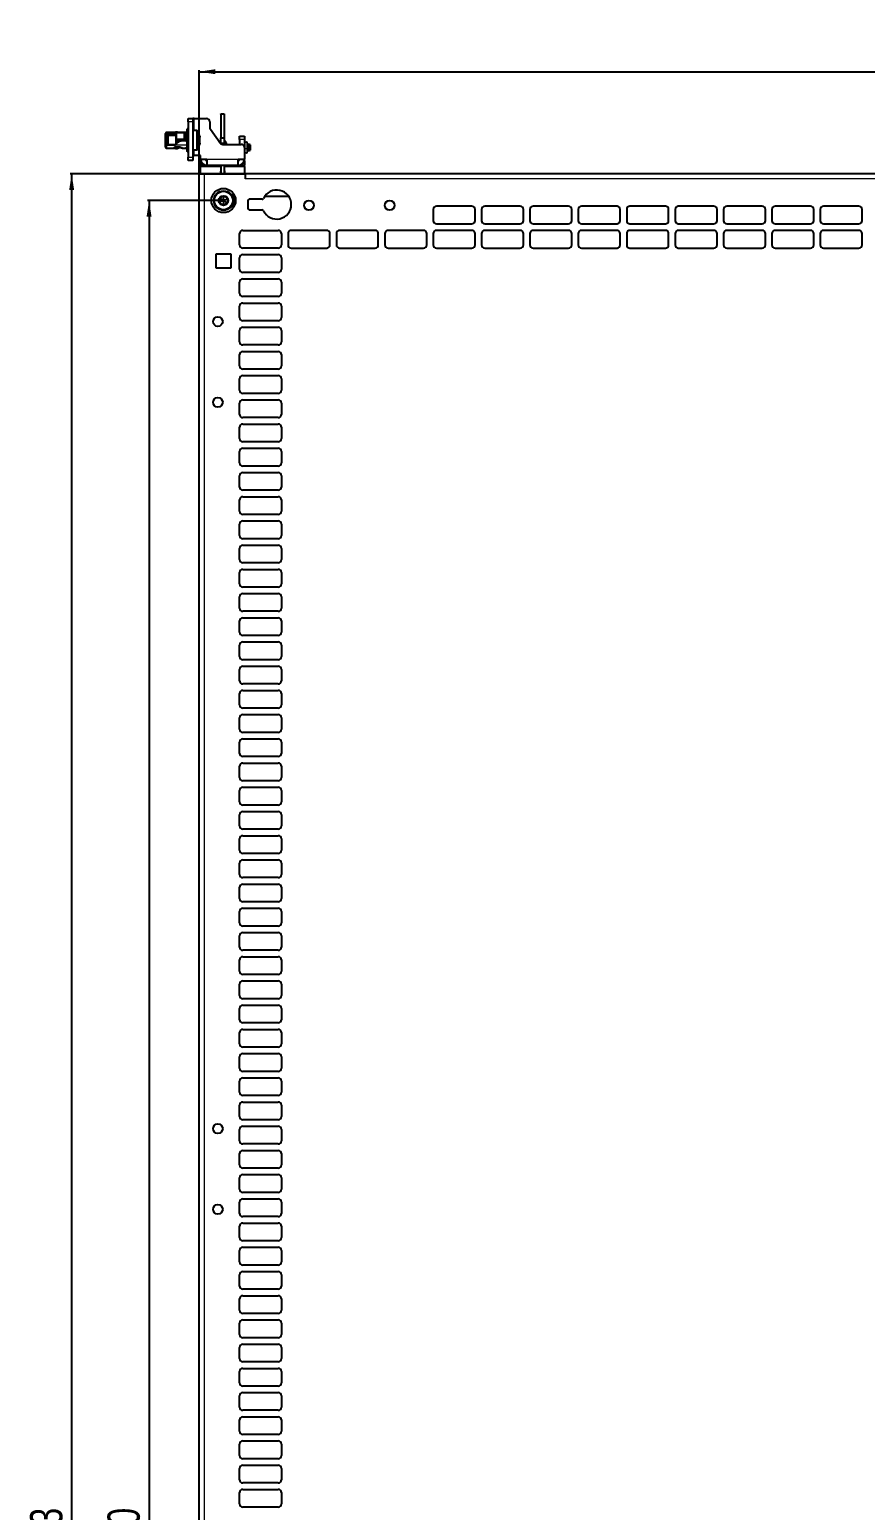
# Model space of a CAD drawing. Header units: millimetres. Extents: x -1052 to 1235, y -90 to 1990.
# Drawn here: x -1052 to -534, y 974 to 1892 of the extents above; entities that cross this region are included whole.
import ezdxf

# ---------------------------------------------------------------- set-up
doc = ezdxf.new("R2010")
doc.units = ezdxf.units.MM
doc.layers.add('FORMAT', color=7, linetype='Continuous')
doc.styles.add('SLDTEXTSTYLE0', font='TXT', dxfattribs={"width": 0.75})
doc.dimstyles.new('SLDDIMSTYLE0', dxfattribs={"dimtxt": 20, "dimasz": 10, "dimexe": 0, "dimexo": 0.0625, "dimgap": 5, "dimtad": 2, "dimdec": 1, "dimrnd": 1e-09, "dimzin": 12, "dimdsep": 46, "dimtxsty": 'SLDTEXTSTYLE0', "dimsah": 1, "dimcen": 0.09, "dimadec": 0, "dimazin": 3, "dimtfac": 1, "dimtofl": 0, "dimtmove": 0, "dimatfit": 3, "dimfxl": 0, "dimfrac": 2, "dimtolj": 1, "dimtzin": 12, "dimarcsym": 0})

# ---------------------------------------------------------------- blocks, each defined once
blk = doc.blocks.new('_D')
at = {"layer": 'FORMAT'}
for p, q in [((-918.09, 1802.31), (-1026.73, 1802.31)), ((-1025.73, 1802.31), (-1025.73, 119.29)), ((-918.09, 119.29), (-1026.73, 119.29))]:
    blk.add_line(p, q, dxfattribs=at)
for points in [[(-1025.73, 1802.31), (-1027.26, 1792.31), (-1024.19, 1792.31)], [(-1025.73, 119.29), (-1024.19, 129.29), (-1027.26, 129.29)]]:
    blk.add_solid(points, dxfattribs=at)
at = {"layer": 'FORMAT', "insert": (-1051.51, 931.24), "char_height": 20, "attachment_point": 1, "rotation": 90, "style": 'SLDTEXTSTYLE0'}
blk.add_mtext('1683', dxfattribs=at)
blk = doc.blocks.new('_D_1')
at = {"layer": 'FORMAT'}
for p, q in [((-946.58, 1802.31), (-946.58, 1866.6)), ((-946.58, 1865.6), (-60.58, 1865.6)), ((-60.58, 1802.31), (-60.58, 1866.6))]:
    blk.add_line(p, q, dxfattribs=at)
for points in [[(-946.58, 1865.6), (-936.58, 1864.06), (-936.58, 1867.14)], [(-60.58, 1865.6), (-70.58, 1867.14), (-70.58, 1864.06)]]:
    blk.add_solid(points, dxfattribs=at)
at = {"layer": 'FORMAT', "insert": (-525.74, 1891.38), "char_height": 20, "attachment_point": 1, "style": 'SLDTEXTSTYLE0'}
blk.add_mtext('886', dxfattribs=at)
blk = doc.blocks.new('_D_5')
at = {"layer": 'FORMAT'}
for p, q in [((-931.59, 1785.8), (-978.73, 1785.8)), ((-977.73, 1785.8), (-977.73, 135.8)), ((-931.59, 135.8), (-978.73, 135.8))]:
    blk.add_line(p, q, dxfattribs=at)
for points in [[(-977.73, 1785.8), (-979.26, 1775.8), (-976.19, 1775.8)], [(-977.73, 135.8), (-976.19, 145.8), (-979.26, 145.8)]]:
    blk.add_solid(points, dxfattribs=at)
at = {"layer": 'FORMAT', "insert": (-1003.51, 931.24), "char_height": 20, "attachment_point": 1, "rotation": 90, "style": 'SLDTEXTSTYLE0'}
blk.add_mtext('1650', dxfattribs=at)

msp = doc.modelspace()

# ---------------------------------------------------------------- linework, layer by layer
at = {"color": 7, "linetype": 'Continuous', "lineweight": 25}
for p, q in [((-953.58, 1836.6), (-950.58, 1836.6)), ((-953.58, 1834.6), (-953.58, 1836.6)), ((-950.58, 1836.6), (-950.58, 1834.6)), ((-949.78, 1836.6), (-950.58, 1836.6)), ((-949.78, 1836.6), (-942.08, 1836.6)), ((-933.18, 1839.6), (-931.18, 1839.6)), ((-933.18, 1839.23), (-933.18, 1839.6)), ((-933.18, 1839.23), (-933.18, 1824.6)), ((-931.18, 1839.6), (-931.18, 1839.23)), ((-931.18, 1839.23), (-931.18, 1824.6)), ((-967.58, 1826.4), (-967.58, 1827.25)), ((-967.58, 1826.4), (-967.08, 1826.4)), ((-967.58, 1824.98), (-967.58, 1826.4)), ((-967.08, 1826.4), (-967.08, 1824.98)), ((-962.18, 1827.95), (-966.88, 1827.95)), ((-964.88, 1826.96), (-966.88, 1826.96)), ((-966.88, 1825.73), (-966.88, 1825.53)), ((-960.98, 1826.1), (-965.4, 1826.1)), ((-964.88, 1826.56), (-964.88, 1826.96)), ((-960.98, 1826.96), (-964.88, 1826.96)), ((-964.88, 1826.56), (-960.98, 1826.56)), ((-961.08, 1828.12), (-962.18, 1827.94)), ((-962.18, 1827.95), (-962.18, 1827.95)), ((-962.18, 1827.92), (-962.18, 1827.95)), ((-958.38, 1827.84), (-961.68, 1827.84)), ((-960.98, 1827.41), (-960.86, 1827.65)), ((-960.98, 1823.81), (-960.98, 1827.41)), ((-960.86, 1827.65), (-960.86, 1823.69)), ((-955.78, 1827.65), (-960.86, 1827.65)), ((-959.65, 1827.88), (-959.57, 1827.84)), ((-954.55, 1827.95), (-957.2, 1827.95)), ((-955.78, 1823.69), (-955.78, 1827.65)), ((-955.78, 1827.65), (-955.58, 1827.51)), ((-955.58, 1827.51), (-955.58, 1823.76)), ((-954.28, 1826.96), (-955.58, 1826.96)), ((-955.58, 1826.56), (-954.28, 1826.56)), ((-954.53, 1827.95), (-954.28, 1827.95)), ((-954.38, 1826.56), (-954.38, 1822.89)), ((-954.08, 1826.1), (-954.38, 1826.1)), ((-954.08, 1820.41), (-954.08, 1830.2)), ((-953.58, 1830.2), (-954.08, 1830.2)), ((-953.58, 1834.6), (-953.58, 1812.6)), ((-950.58, 1834.6), (-950.58, 1812.6)), ((-948.25, 1829.1), (-950.58, 1829.1)), ((-940.08, 1834.6), (-940.08, 1831.23)), ((-939.71, 1830.08), (-933.67, 1821.45)), ((-921.58, 1825.6), (-918.58, 1825.6)), ((-921.58, 1823.6), (-921.58, 1825.6)), ((-918.58, 1825.6), (-918.58, 1823.6)), ((-967.08, 1824.98), (-967.58, 1824.98)), ((-967.58, 1824.74), (-967.58, 1824.98)), ((-967.08, 1824.74), (-967.58, 1824.74)), ((-967.58, 1820.46), (-967.58, 1824.74)), ((-967.08, 1820.46), (-967.58, 1820.46)), ((-967.58, 1818.95), (-967.58, 1820.46)), ((-967.08, 1824.98), (-967.08, 1824.74)), ((-967.08, 1824.74), (-967.08, 1820.46)), ((-966.38, 1825.35), (-966.88, 1825.35)), ((-966.88, 1825.35), (-966.88, 1825.12)), ((-966.88, 1825.12), (-966.38, 1825.12)), ((-966.88, 1824.95), (-966.88, 1824.52)), ((-966.58, 1824.52), (-966.88, 1824.52)), ((-966.88, 1824.52), (-966.88, 1824.37)), ((-966.88, 1824.37), (-966.58, 1824.37)), ((-966.88, 1821.82), (-966.58, 1821.82)), ((-966.88, 1821.08), (-966.58, 1821.08)), ((-966.88, 1820.46), (-966.88, 1821.08)), ((-966.88, 1820.46), (-961.28, 1820.46)), ((-961.28, 1820.16), (-966.88, 1820.16)), ((-966.88, 1818.25), (-962.18, 1818.25)), ((-966.58, 1820.6), (-966.58, 1825.12)), ((-966.58, 1820.6), (-966.44, 1820.46)), ((-966.38, 1825.12), (-966.38, 1825.35)), ((-966.08, 1825.48), (-966.08, 1820.46)), ((-962.18, 1818.47), (-962.18, 1818.59)), ((-962.18, 1818.47), (-962.18, 1818.25)), ((-962.18, 1818.26), (-961.08, 1818.07)), ((-958.38, 1818.8), (-961.68, 1818.8)), ((-961.28, 1820.46), (-960.12, 1822.05)), ((-960.12, 1821.75), (-961.28, 1820.16)), ((-961.28, 1820.46), (-961.28, 1820.16)), ((-960.98, 1823.81), (-960.86, 1823.69)), ((-960.98, 1822.63), (-960.98, 1823.81)), ((-960.98, 1822.63), (-960.86, 1822.49)), ((-960.98, 1820.88), (-960.98, 1822.63)), ((-955.78, 1823.69), (-960.86, 1823.69)), ((-960.86, 1823.69), (-960.86, 1822.49)), ((-959.63, 1822.49), (-960.86, 1822.49)), ((-960.86, 1822.49), (-960.86, 1821.04)), ((-958.38, 1818.36), (-959.57, 1818.36)), ((-959.25, 1818.61), (-959.36, 1818.8)), ((-959.25, 1818.61), (-959.25, 1818.6)), ((-957.37, 1823.14), (-958.21, 1823.04)), ((-957.2, 1818.25), (-954.55, 1818.25)), ((-957.18, 1818.25), (-957.2, 1818.25)), ((-955.78, 1823.15), (-957.18, 1823.15)), ((-957.18, 1822.94), (-955.03, 1822.94)), ((-957.18, 1818.25), (-957.18, 1818.38)), ((-955.78, 1823.69), (-955.58, 1823.76)), ((-955.78, 1823.15), (-955.78, 1823.69)), ((-955.58, 1823.24), (-955.78, 1823.15)), ((-955.58, 1823.76), (-955.58, 1823.24)), ((-955.03, 1823.25), (-955.58, 1823.25)), ((-955.08, 1818.28), (-955.08, 1818.3)), ((-954.53, 1818.42), (-954.28, 1818.42)), ((-954.53, 1818.25), (-954.28, 1818.25)), ((-954.08, 1822.94), (-954.38, 1822.9)), ((-954.28, 1822.65), (-954.28, 1822.35)), ((-954.28, 1822.35), (-954.28, 1820.16)), ((-954.08, 1820.41), (-953.58, 1820.41)), ((-954.08, 1820.04), (-954.08, 1818.8)), ((-954.08, 1816.25), (-954.08, 1818.8)), ((-954.08, 1818.8), (-953.58, 1818.8)), ((-953.58, 1820.1), (-953.58, 1820.1)), ((-950.58, 1817.1), (-948.25, 1817.1)), ((-933.18, 1824.6), (-931.18, 1824.6)), ((-933.18, 1821.1), (-933.18, 1824.6)), ((-931.18, 1821.1), (-933.18, 1821.1)), ((-933.18, 1821.1), (-933.18, 1820.96)), ((-932.03, 1820.6), (-920.58, 1820.6)), ((-931.18, 1824.6), (-931.18, 1821.1)), ((-931.18, 1821.1), (-931.18, 1820.6)), ((-930.25, 1821.07), (-930.25, 1820.6)), ((-930.25, 1821.07), (-930.25, 1821.07)), ((-929.65, 1820.6), (-929.65, 1821.08)), ((-921.58, 1823.6), (-921.58, 1820.6)), ((-918.58, 1823.6), (-918.58, 1818.6)), ((-918.54, 1820.5), (-918.58, 1820.5)), ((-918.58, 1818.6), (-918.58, 1811.4)), ((-918.58, 1816.7), (-918.54, 1816.7)), ((-918.54, 1821.01), (-918.54, 1818.27)), ((-918.54, 1818.27), (-918.54, 1816.31)), ((-916.64, 1818.27), (-916.64, 1821.01)), ((-915.63, 1820.5), (-916.64, 1820.5)), ((-916.64, 1816.31), (-916.64, 1818.27)), ((-916.64, 1816.7), (-915.63, 1816.7)), ((-915.13, 1820.21), (-915.63, 1820.5)), ((-915.63, 1816.7), (-915.63, 1820.5)), ((-915.63, 1816.7), (-915.13, 1816.99)), ((-915.13, 1820.21), (-915.13, 1816.99)), ((-953.58, 1816.25), (-954.08, 1816.25)), ((-954.08, 1816.25), (-954.08, 1816)), ((-953.58, 1816), (-954.08, 1816)), ((-953.58, 1810.6), (-953.58, 1812.6)), ((-950.58, 1810.6), (-953.58, 1810.6)), ((-950.58, 1813.6), (-949.78, 1813.6)), ((-950.58, 1812.6), (-950.58, 1810.6)), ((-945.78, 1813.6), (-949.78, 1813.6)), ((-945.78, 1811.4), (-945.78, 1813.6)), ((-945.78, 1811.4), (-941.98, 1811.4)), ((-945.78, 1810.6), (-945.78, 1807.6)), ((-945.69, 1810.6), (-945.78, 1810.6)), ((-945.78, 1807.6), (-941.98, 1807.6)), ((-945.78, 1807.6), (-945.78, 1806.8)), ((-941.98, 1811.4), (-941.98, 1807.6)), ((-941.98, 1807.6), (-933.68, 1807.6)), ((-933.68, 1807.6), (-930.68, 1807.6)), ((-933.68, 1806.8), (-933.68, 1807.6)), ((-933.18, 1807.6), (-933.18, 1802.3)), ((-931.18, 1807.6), (-931.18, 1802.3)), ((-930.68, 1807.6), (-922.38, 1807.6)), ((-930.68, 1807.6), (-930.68, 1806.8)), ((-922.38, 1811.4), (-918.58, 1811.4)), ((-922.38, 1807.6), (-922.38, 1811.4)), ((-922.38, 1807.6), (-918.58, 1807.6)), ((-918.58, 1810.6), (-918.66, 1810.6)), ((-918.58, 1810.6), (-918.58, 1807.6)), ((-918.58, 1806.8), (-918.58, 1807.6)), ((-946.58, 119.3), (-946.58, 1802.3)), ((-946.58, 1802.3), (-943.48, 1802.3)), ((-945.78, 1802.3), (-945.78, 1806.8)), ((-943.48, 1802.3), (-918.08, 1802.3)), ((-933.68, 1806.8), (-933.18, 1806.8)), ((-931.18, 1806.8), (-930.68, 1806.8)), ((-918.58, 1806.8), (-918.58, 1802.3)), ((-918.08, 1802.3), (-918.08, 1802.31)), ((-89.08, 1802.31), (-918.08, 1802.31)), ((-918.08, 1802.3), (-918.08, 1799.21)), ((-931.58, 1785.8), (-934.19, 1784.58)), ((-931.58, 1785.8), (-933.94, 1787.45)), ((-931.58, 1785.8), (-931.83, 1782.92)), ((-931.58, 1785.8), (-931.32, 1788.67)), ((-931.58, 1785.8), (-928.96, 1787.02)), ((-931.58, 1785.8), (-929.21, 1784.14)), ((-916.58, 1785.56), (-916.58, 1781.06)), ((-907.63, 1786.56), (-915.58, 1786.56)), ((-915.58, 1780.06), (-907.63, 1780.06)), ((-891.09, 1788.31), (-906.06, 1788.31)), ((-801.58, 1780.3), (-801.58, 1773.3)), ((-777.58, 1782.3), (-799.58, 1782.3)), ((-775.58, 1773.3), (-775.58, 1780.3)), ((-771.58, 1780.3), (-771.58, 1773.3)), ((-747.58, 1782.3), (-769.58, 1782.3)), ((-745.58, 1773.3), (-745.58, 1780.3)), ((-741.58, 1780.3), (-741.58, 1773.3)), ((-717.58, 1782.3), (-739.58, 1782.3)), ((-715.58, 1773.3), (-715.58, 1780.3)), ((-711.58, 1780.3), (-711.58, 1773.3)), ((-687.58, 1782.3), (-709.58, 1782.3)), ((-685.58, 1773.3), (-685.58, 1780.3)), ((-681.58, 1780.3), (-681.58, 1773.3)), ((-657.58, 1782.3), (-679.58, 1782.3)), ((-655.58, 1773.3), (-655.58, 1780.3)), ((-651.58, 1780.3), (-651.58, 1773.3)), ((-627.58, 1782.3), (-649.58, 1782.3)), ((-625.58, 1773.3), (-625.58, 1780.3)), ((-621.58, 1780.3), (-621.58, 1773.3)), ((-597.58, 1782.3), (-619.58, 1782.3)), ((-595.58, 1773.3), (-595.58, 1780.3)), ((-591.58, 1780.3), (-591.58, 1773.3)), ((-567.58, 1782.3), (-589.58, 1782.3)), ((-565.58, 1773.3), (-565.58, 1780.3)), ((-561.58, 1780.3), (-561.58, 1773.3)), ((-537.58, 1782.3), (-559.58, 1782.3)), ((-535.58, 1773.3), (-535.58, 1780.3)), ((-799.58, 1771.3), (-777.58, 1771.3)), ((-769.58, 1771.3), (-747.58, 1771.3)), ((-739.58, 1771.3), (-717.58, 1771.3)), ((-709.58, 1771.3), (-687.58, 1771.3)), ((-679.58, 1771.3), (-657.58, 1771.3)), ((-649.58, 1771.3), (-627.58, 1771.3)), ((-619.58, 1771.3), (-597.58, 1771.3)), ((-589.58, 1771.3), (-567.58, 1771.3)), ((-559.58, 1771.3), (-537.58, 1771.3)), ((-921.58, 1758.3), (-921.58, 1765.3)), ((-919.58, 1767.3), (-897.58, 1767.3)), ((-895.58, 1765.3), (-895.58, 1758.3)), ((-891.58, 1765.3), (-891.58, 1758.3)), ((-867.58, 1767.3), (-889.58, 1767.3)), ((-865.58, 1758.3), (-865.58, 1765.3)), ((-861.58, 1765.3), (-861.58, 1758.3)), ((-837.58, 1767.3), (-859.58, 1767.3)), ((-835.58, 1758.3), (-835.58, 1765.3)), ((-831.58, 1765.3), (-831.58, 1758.3)), ((-807.58, 1767.3), (-829.58, 1767.3)), ((-805.58, 1758.3), (-805.58, 1765.3)), ((-801.58, 1765.3), (-801.58, 1758.3)), ((-777.58, 1767.3), (-799.58, 1767.3)), ((-775.58, 1758.3), (-775.58, 1765.3)), ((-771.58, 1765.3), (-771.58, 1758.3)), ((-747.58, 1767.3), (-769.58, 1767.3)), ((-745.58, 1758.3), (-745.58, 1765.3)), ((-741.58, 1765.3), (-741.58, 1758.3)), ((-717.58, 1767.3), (-739.58, 1767.3)), ((-715.58, 1758.3), (-715.58, 1765.3)), ((-711.58, 1765.3), (-711.58, 1758.3)), ((-687.58, 1767.3), (-709.58, 1767.3)), ((-685.58, 1758.3), (-685.58, 1765.3)), ((-681.58, 1765.3), (-681.58, 1758.3)), ((-657.58, 1767.3), (-679.58, 1767.3)), ((-655.58, 1758.3), (-655.58, 1765.3)), ((-651.58, 1765.3), (-651.58, 1758.3)), ((-627.58, 1767.3), (-649.58, 1767.3)), ((-625.58, 1758.3), (-625.58, 1765.3)), ((-621.58, 1765.3), (-621.58, 1758.3)), ((-597.58, 1767.3), (-619.58, 1767.3)), ((-595.58, 1758.3), (-595.58, 1765.3)), ((-591.58, 1765.3), (-591.58, 1758.3)), ((-567.58, 1767.3), (-589.58, 1767.3)), ((-565.58, 1758.3), (-565.58, 1765.3)), ((-561.58, 1765.3), (-561.58, 1758.3)), ((-537.58, 1767.3), (-559.58, 1767.3)), ((-535.58, 1758.3), (-535.58, 1765.3)), ((-936.08, 1752.8), (-927.08, 1752.8)), ((-936.08, 1743.8), (-936.08, 1752.8)), ((-927.08, 1752.8), (-927.08, 1743.8)), ((-897.58, 1756.3), (-919.58, 1756.3)), ((-919.58, 1752.3), (-897.58, 1752.3)), ((-889.58, 1756.3), (-867.58, 1756.3)), ((-859.58, 1756.3), (-837.58, 1756.3)), ((-829.58, 1756.3), (-807.58, 1756.3)), ((-799.58, 1756.3), (-777.58, 1756.3)), ((-769.58, 1756.3), (-747.58, 1756.3)), ((-739.58, 1756.3), (-717.58, 1756.3)), ((-709.58, 1756.3), (-687.58, 1756.3)), ((-679.58, 1756.3), (-657.58, 1756.3)), ((-649.58, 1756.3), (-627.58, 1756.3)), ((-619.58, 1756.3), (-597.58, 1756.3)), ((-589.58, 1756.3), (-567.58, 1756.3)), ((-559.58, 1756.3), (-537.58, 1756.3)), ((-927.08, 1743.8), (-936.08, 1743.8)), ((-921.58, 1743.3), (-921.58, 1750.3)), ((-895.58, 1750.3), (-895.58, 1743.3)), ((-921.58, 1728.3), (-921.58, 1735.3)), ((-897.58, 1741.3), (-919.58, 1741.3)), ((-919.58, 1737.3), (-897.58, 1737.3)), ((-895.58, 1735.3), (-895.58, 1728.3)), ((-897.58, 1726.3), (-919.58, 1726.3)), ((-921.58, 1713.3), (-921.58, 1720.3)), ((-919.58, 1722.3), (-897.58, 1722.3)), ((-895.58, 1720.3), (-895.58, 1713.3)), ((-897.58, 1711.3), (-919.58, 1711.3)), ((-919.58, 1707.3), (-897.58, 1707.3)), ((-921.58, 1698.3), (-921.58, 1705.3)), ((-895.58, 1705.3), (-895.58, 1698.3)), ((-921.58, 1683.3), (-921.58, 1690.3)), ((-897.58, 1696.3), (-919.58, 1696.3)), ((-919.58, 1692.3), (-897.58, 1692.3)), ((-895.58, 1690.3), (-895.58, 1683.3)), ((-897.58, 1681.3), (-919.58, 1681.3)), ((-921.58, 1668.3), (-921.58, 1675.3)), ((-919.58, 1677.3), (-897.58, 1677.3)), ((-895.58, 1675.3), (-895.58, 1668.3)), ((-897.58, 1666.3), (-919.58, 1666.3)), ((-919.58, 1662.3), (-897.58, 1662.3)), ((-921.58, 1653.3), (-921.58, 1660.3)), ((-897.58, 1651.3), (-919.58, 1651.3)), ((-895.58, 1660.3), (-895.58, 1653.3)), ((-921.58, 1638.3), (-921.58, 1645.3)), ((-919.58, 1647.3), (-897.58, 1647.3)), ((-895.58, 1645.3), (-895.58, 1638.3)), ((-897.58, 1636.3), (-919.58, 1636.3)), ((-921.58, 1623.3), (-921.58, 1630.3)), ((-919.58, 1632.3), (-897.58, 1632.3)), ((-895.58, 1630.3), (-895.58, 1623.3)), ((-921.58, 1608.3), (-921.58, 1615.3)), ((-897.58, 1621.3), (-919.58, 1621.3)), ((-919.58, 1617.3), (-897.58, 1617.3)), ((-895.58, 1615.3), (-895.58, 1608.3)), ((-897.58, 1606.3), (-919.58, 1606.3)), ((-921.58, 1593.3), (-921.58, 1600.3)), ((-919.58, 1602.3), (-897.58, 1602.3)), ((-895.58, 1600.3), (-895.58, 1593.3)), ((-897.58, 1591.3), (-919.58, 1591.3)), ((-919.58, 1587.3), (-897.58, 1587.3)), ((-921.58, 1578.3), (-921.58, 1585.3)), ((-895.58, 1585.3), (-895.58, 1578.3)), ((-921.58, 1563.3), (-921.58, 1570.3)), ((-897.58, 1576.3), (-919.58, 1576.3)), ((-919.58, 1572.3), (-897.58, 1572.3)), ((-895.58, 1570.3), (-895.58, 1563.3)), ((-897.58, 1561.3), (-919.58, 1561.3)), ((-921.58, 1548.3), (-921.58, 1555.3)), ((-919.58, 1557.3), (-897.58, 1557.3)), ((-895.58, 1555.3), (-895.58, 1548.3)), ((-897.58, 1546.3), (-919.58, 1546.3)), ((-919.58, 1542.3), (-897.58, 1542.3)), ((-921.58, 1533.3), (-921.58, 1540.3)), ((-895.58, 1540.3), (-895.58, 1533.3)), ((-921.58, 1518.3), (-921.58, 1525.3)), ((-897.58, 1531.3), (-919.58, 1531.3)), ((-919.58, 1527.3), (-897.58, 1527.3)), ((-895.58, 1525.3), (-895.58, 1518.3)), ((-897.58, 1516.3), (-919.58, 1516.3)), ((-921.58, 1503.3), (-921.58, 1510.3)), ((-919.58, 1512.3), (-897.58, 1512.3)), ((-895.58, 1510.3), (-895.58, 1503.3)), ((-897.58, 1501.3), (-919.58, 1501.3)), ((-919.58, 1497.3), (-897.58, 1497.3)), ((-921.58, 1488.3), (-921.58, 1495.3)), ((-897.58, 1486.3), (-919.58, 1486.3)), ((-895.58, 1495.3), (-895.58, 1488.3)), ((-921.58, 1473.3), (-921.58, 1480.3)), ((-919.58, 1482.3), (-897.58, 1482.3)), ((-895.58, 1480.3), (-895.58, 1473.3)), ((-897.58, 1471.3), (-919.58, 1471.3)), ((-921.58, 1458.3), (-921.58, 1465.3)), ((-919.58, 1467.3), (-897.58, 1467.3)), ((-895.58, 1465.3), (-895.58, 1458.3)), ((-921.58, 1443.3), (-921.58, 1450.3)), ((-897.58, 1456.3), (-919.58, 1456.3)), ((-919.58, 1452.3), (-897.58, 1452.3)), ((-895.58, 1450.3), (-895.58, 1443.3)), ((-897.58, 1441.3), (-919.58, 1441.3)), ((-921.58, 1428.3), (-921.58, 1435.3)), ((-919.58, 1437.3), (-897.58, 1437.3)), ((-895.58, 1435.3), (-895.58, 1428.3)), ((-897.58, 1426.3), (-919.58, 1426.3)), ((-919.58, 1422.3), (-897.58, 1422.3)), ((-921.58, 1413.3), (-921.58, 1420.3)), ((-895.58, 1420.3), (-895.58, 1413.3)), ((-921.58, 1398.3), (-921.58, 1405.3)), ((-897.58, 1411.3), (-919.58, 1411.3)), ((-919.58, 1407.3), (-897.58, 1407.3)), ((-895.58, 1405.3), (-895.58, 1398.3)), ((-897.58, 1396.3), (-919.58, 1396.3)), ((-921.58, 1383.3), (-921.58, 1390.3)), ((-919.58, 1392.3), (-897.58, 1392.3)), ((-895.58, 1390.3), (-895.58, 1383.3)), ((-897.58, 1381.3), (-919.58, 1381.3)), ((-919.58, 1377.3), (-897.58, 1377.3)), ((-921.58, 1368.3), (-921.58, 1375.3)), ((-895.58, 1375.3), (-895.58, 1368.3)), ((-921.58, 1353.3), (-921.58, 1360.3)), ((-897.58, 1366.3), (-919.58, 1366.3)), ((-919.58, 1362.3), (-897.58, 1362.3)), ((-895.58, 1360.3), (-895.58, 1353.3)), ((-897.58, 1351.3), (-919.58, 1351.3)), ((-921.58, 1338.3), (-921.58, 1345.3)), ((-919.58, 1347.3), (-897.58, 1347.3)), ((-895.58, 1345.3), (-895.58, 1338.3)), ((-921.58, 1323.3), (-921.58, 1330.3)), ((-897.58, 1336.3), (-919.58, 1336.3)), ((-919.58, 1332.3), (-897.58, 1332.3)), ((-895.58, 1330.3), (-895.58, 1323.3)), ((-897.58, 1321.3), (-919.58, 1321.3)), ((-921.58, 1308.3), (-921.58, 1315.3)), ((-919.58, 1317.3), (-897.58, 1317.3)), ((-895.58, 1315.3), (-895.58, 1308.3)), ((-897.58, 1306.3), (-919.58, 1306.3)), ((-921.58, 1293.3), (-921.58, 1300.3)), ((-919.58, 1302.3), (-897.58, 1302.3)), ((-895.58, 1300.3), (-895.58, 1293.3)), ((-921.58, 1278.3), (-921.58, 1285.3)), ((-897.58, 1291.3), (-919.58, 1291.3)), ((-919.58, 1287.3), (-897.58, 1287.3)), ((-895.58, 1285.3), (-895.58, 1278.3)), ((-897.58, 1276.3), (-919.58, 1276.3)), ((-921.58, 1263.3), (-921.58, 1270.3)), ((-919.58, 1272.3), (-897.58, 1272.3)), ((-895.58, 1270.3), (-895.58, 1263.3)), ((-897.58, 1261.3), (-919.58, 1261.3)), ((-919.58, 1257.3), (-897.58, 1257.3)), ((-921.58, 1248.3), (-921.58, 1255.3)), ((-895.58, 1255.3), (-895.58, 1248.3)), ((-921.58, 1233.3), (-921.58, 1240.3)), ((-897.58, 1246.3), (-919.58, 1246.3)), ((-919.58, 1242.3), (-897.58, 1242.3)), ((-895.58, 1240.3), (-895.58, 1233.3)), ((-897.58, 1231.3), (-919.58, 1231.3)), ((-921.58, 1218.3), (-921.58, 1225.3)), ((-919.58, 1227.3), (-897.58, 1227.3)), ((-895.58, 1225.3), (-895.58, 1218.3)), ((-897.58, 1216.3), (-919.58, 1216.3)), ((-919.58, 1212.3), (-897.58, 1212.3)), ((-921.58, 1203.3), (-921.58, 1210.3)), ((-895.58, 1210.3), (-895.58, 1203.3)), ((-921.58, 1188.3), (-921.58, 1195.3)), ((-897.58, 1201.3), (-919.58, 1201.3)), ((-919.58, 1197.3), (-897.58, 1197.3)), ((-895.58, 1195.3), (-895.58, 1188.3)), ((-897.58, 1186.3), (-919.58, 1186.3)), ((-921.58, 1173.3), (-921.58, 1180.3)), ((-919.58, 1182.3), (-897.58, 1182.3)), ((-895.58, 1180.3), (-895.58, 1173.3)), ((-921.58, 1158.3), (-921.58, 1165.3)), ((-897.58, 1171.3), (-919.58, 1171.3)), ((-919.58, 1167.3), (-897.58, 1167.3)), ((-895.58, 1165.3), (-895.58, 1158.3)), ((-897.58, 1156.3), (-919.58, 1156.3)), ((-921.58, 1143.3), (-921.58, 1150.3)), ((-919.58, 1152.3), (-897.58, 1152.3)), ((-895.58, 1150.3), (-895.58, 1143.3)), ((-897.58, 1141.3), (-919.58, 1141.3)), ((-921.58, 1128.3), (-921.58, 1135.3)), ((-919.58, 1137.3), (-897.58, 1137.3)), ((-895.58, 1135.3), (-895.58, 1128.3)), ((-921.58, 1113.3), (-921.58, 1120.3)), ((-897.58, 1126.3), (-919.58, 1126.3)), ((-919.58, 1122.3), (-897.58, 1122.3)), ((-895.58, 1120.3), (-895.58, 1113.3)), ((-897.58, 1111.3), (-919.58, 1111.3)), ((-921.58, 1098.3), (-921.58, 1105.3)), ((-919.58, 1107.3), (-897.58, 1107.3)), ((-895.58, 1105.3), (-895.58, 1098.3)), ((-897.58, 1096.3), (-919.58, 1096.3)), ((-919.58, 1092.3), (-897.58, 1092.3)), ((-921.58, 1083.3), (-921.58, 1090.3)), ((-895.58, 1090.3), (-895.58, 1083.3)), ((-921.58, 1068.3), (-921.58, 1075.3)), ((-897.58, 1081.3), (-919.58, 1081.3)), ((-919.58, 1077.3), (-897.58, 1077.3)), ((-895.58, 1075.3), (-895.58, 1068.3)), ((-897.58, 1066.3), (-919.58, 1066.3)), ((-921.58, 1053.3), (-921.58, 1060.3)), ((-919.58, 1062.3), (-897.58, 1062.3)), ((-895.58, 1060.3), (-895.58, 1053.3)), ((-897.58, 1051.3), (-919.58, 1051.3)), ((-919.58, 1047.3), (-897.58, 1047.3)), ((-921.58, 1038.3), (-921.58, 1045.3)), ((-895.58, 1045.3), (-895.58, 1038.3)), ((-921.58, 1023.3), (-921.58, 1030.3)), ((-897.58, 1036.3), (-919.58, 1036.3)), ((-919.58, 1032.3), (-897.58, 1032.3)), ((-895.58, 1030.3), (-895.58, 1023.3)), ((-897.58, 1021.3), (-919.58, 1021.3)), ((-921.58, 1008.3), (-921.58, 1015.3)), ((-919.58, 1017.3), (-897.58, 1017.3)), ((-895.58, 1015.3), (-895.58, 1008.3)), ((-921.58, 993.3), (-921.58, 1000.3)), ((-897.58, 1006.3), (-919.58, 1006.3)), ((-919.58, 1002.3), (-897.58, 1002.3)), ((-895.58, 1000.3), (-895.58, 993.3)), ((-897.58, 991.3), (-919.58, 991.3)), ((-921.58, 978.3), (-921.58, 985.3)), ((-919.58, 987.3), (-897.58, 987.3)), ((-895.58, 985.3), (-895.58, 978.3)), ((-897.58, 976.3), (-919.58, 976.3))]:
    msp.add_line(p, q, dxfattribs=at)
at = {"color": 8, "linetype": 'Continuous', "lineweight": 18}
for p, q in [((-949.78, 1829.1), (-949.78, 1836.6)), ((-931.18, 1839.23), (-933.18, 1839.23)), ((-966.88, 1827.95), (-966.88, 1826.96)), ((-959.68, 1827.84), (-959.65, 1827.88)), ((-954.28, 1826.96), (-954.28, 1827.95)), ((-954.28, 1826.1), (-954.28, 1826.56)), ((-950.58, 1834.6), (-953.58, 1834.6)), ((-948.25, 1829.1), (-948.25, 1817.1)), ((-947.81, 1828.87), (-947.81, 1817.33)), ((-966.88, 1820.16), (-966.88, 1818.25)), ((-954.28, 1820.16), (-961.28, 1820.16)), ((-960.12, 1822.05), (-960.12, 1821.75)), ((-958.38, 1818.36), (-958.38, 1818.8)), ((-957.37, 1822.92), (-957.37, 1823.14)), ((-957.18, 1823.15), (-957.18, 1822.94)), ((-955.03, 1822.94), (-955.03, 1823.25)), ((-954.53, 1818.42), (-954.53, 1818.25)), ((-954.28, 1818.42), (-954.28, 1820.16)), ((-949.78, 1813.6), (-949.78, 1817.1)), ((-918.58, 1823.6), (-921.58, 1823.6)), ((-953.58, 1812.6), (-950.58, 1812.6)), ((-941.98, 1811.4), (-922.38, 1811.4)), ((-945.78, 1806.8), (-933.68, 1806.8)), ((-943.48, 1802.3), (-943.48, 119.3)), ((-930.68, 1806.8), (-918.58, 1806.8)), ((-89.08, 1799.21), (-918.08, 1799.21))]:
    msp.add_line(p, q, dxfattribs=at)
at = {"color": 7, "linetype": 'Continuous', "lineweight": 25, "flags": 128}
for points in [[(-967.08, 1825.61), (-967.07, 1825.64), (-967.06, 1825.66), (-967.04, 1825.68), (-967.02, 1825.7), (-966.99, 1825.71), (-966.95, 1825.72), (-966.91, 1825.73), (-966.88, 1825.73)], [(-954.08, 1826.58), (-954.14, 1826.57), (-954.28, 1826.56)], [(-967.08, 1820.58), (-967.07, 1820.56), (-967.06, 1820.54), (-967.04, 1820.52), (-967.02, 1820.5), (-966.99, 1820.48), (-966.95, 1820.47), (-966.91, 1820.47), (-966.88, 1820.46)], [(-954.08, 1820.45), (-954.14, 1820.45), (-954.28, 1820.46)], [(-954.08, 1820.04), (-954.08, 1820.06), (-954.09, 1820.09), (-954.11, 1820.11), (-954.13, 1820.12), (-954.16, 1820.14), (-954.2, 1820.15), (-954.24, 1820.16), (-954.28, 1820.16)], [(-931.18, 1804.3), (-931.02, 1804.03), (-930.93, 1803.55)], [(-930.93, 1803.55), (-931.02, 1803.07), (-931.18, 1802.8)]]:
    msp.add_lwpolyline(points, dxfattribs=at)
at = {"color": 8, "linetype": 'Continuous', "lineweight": 18, "flags": 128}
msp.add_lwpolyline([(-930.25, 1821.07), (-930.25, 1821.07), (-930.22, 1821), (-930.15, 1820.94), (-930.05, 1820.9), (-929.94, 1820.89), (-929.82, 1820.91), (-929.73, 1820.95), (-929.67, 1821.02), (-929.65, 1821.08)], dxfattribs=at)
at = {"color": 7, "linetype": 'Continuous', "lineweight": 25}
for centre, radius in [((-931.58, 1785.8), 7.5), ((-931.58, 1785.8), 6), ((-931.58, 1785.8), 5.7), ((-931.58, 1785.8), 3), ((-878.58, 1782.81), 3), ((-828.58, 1782.81), 3), ((-935.08, 1710.8), 3), ((-935.08, 1660.8), 3), ((-935.08, 1210.8), 3), ((-935.08, 1160.8), 3)]:
    msp.add_circle(centre, radius, dxfattribs=at)
for centre, radius, start, end in [((-942.08, 1834.6), 2, 360, 90), ((-966.88, 1827.25), 0.7, 90, 180), ((-966.94, 1826.32), 0.641, 84.2482, 172.76341), ((-966.89, 1826.38), 0.183, 84.2482, 172.76341), ((-954.28, 1828.15), 0.2, 269.9998, 359.9998), ((-954.26, 1827.14), 0.183, 264.2482, 352.76341), ((-948.25, 1828.56), 0.54, 35.25153, 90), ((-955.98, 1823.1), 10, 10.88492, 35.25153), ((-938.08, 1831.23), 2, 180, 214.99202), ((-966.88, 1818.95), 0.7, 180, 270), ((-966.96, 1820.86), 0.71, 215.13134, 277.00891), ((-957.18, 1822.01), 0.932, 89.97001, 102.02775), ((-954.96, 1822.56), 0.687, 7.23659, 95.7518), ((-954.96, 1822.26), 0.687, 7.23659, 95.7518), ((-954.27, 1818.22), 0.197, 1.0398, 91.00336), ((-954.28, 1818.05), 0.2, 0.0002, 90.0002), ((-954.03, 1819.96), 0.46, 10.17904, 76.87192), ((-948.25, 1817.64), 0.54, 270, 324.74847), ((-955.98, 1823.1), 10, 324.74847, 349.02158), ((-932.03, 1822.6), 2, 214.99202, 270), ((-920.58, 1818.6), 2, 0, 90), ((-917.59, 1821.01), 0.95, 0, 180), ((-941.98, 1811.4), 3.8, 180, 270), ((-941.98, 1811.4), 0.8, 180, 270), ((-922.38, 1811.4), 3.8, 270, 0), ((-922.38, 1811.4), 0.8, 270, 0), ((-917.59, 1816.31), 0.95, 180, 0), ((-932.18, 1803.55), 1.25, 143.1301, 216.8699), ((-929.08, 1785.8), 4.5, 294.97495, 65.02505), ((-898.58, 1783.31), 9, 205.15066, 154.84934), ((-915.58, 1785.56), 1, 90, 180), ((-915.58, 1781.06), 1, 180, 270), ((-907.63, 1787.56), 1, 270, 334.84934), ((-907.63, 1779.06), 1, 25.15066, 90), ((-799.58, 1780.3), 2, 90, 180), ((-777.58, 1780.3), 2, 0, 90), ((-769.58, 1780.3), 2, 90, 180), ((-747.58, 1780.3), 2, 0, 90), ((-739.58, 1780.3), 2, 90, 180), ((-717.58, 1780.3), 2, 0, 90), ((-709.58, 1780.3), 2, 90, 180), ((-687.58, 1780.3), 2, 0, 90), ((-679.58, 1780.3), 2, 90, 180), ((-657.58, 1780.3), 2, 0, 90), ((-649.58, 1780.3), 2, 90, 180), ((-627.58, 1780.3), 2, 0, 90), ((-619.58, 1780.3), 2, 90, 180), ((-597.58, 1780.3), 2, 0, 90), ((-589.58, 1780.3), 2, 90, 180), ((-567.58, 1780.3), 2, 0, 90), ((-559.58, 1780.3), 2, 90, 180), ((-537.58, 1780.3), 2, 0, 90), ((-799.58, 1773.3), 2, 180, 270), ((-777.58, 1773.3), 2, 270, 0), ((-769.58, 1773.3), 2, 180, 270), ((-747.58, 1773.3), 2, 270, 0), ((-739.58, 1773.3), 2, 180, 270), ((-717.58, 1773.3), 2, 270, 0), ((-709.58, 1773.3), 2, 180, 270), ((-687.58, 1773.3), 2, 270, 0), ((-679.58, 1773.3), 2, 180, 270), ((-657.58, 1773.3), 2, 270, 0), ((-649.58, 1773.3), 2, 180, 270), ((-627.58, 1773.3), 2, 270, 0), ((-619.58, 1773.3), 2, 180, 270), ((-597.58, 1773.3), 2, 270, 0), ((-589.58, 1773.3), 2, 180, 270), ((-567.58, 1773.3), 2, 270, 0), ((-559.58, 1773.3), 2, 180, 270), ((-537.58, 1773.3), 2, 270, 0), ((-919.58, 1765.3), 2, 90, 180), ((-897.58, 1765.3), 2, 0, 90), ((-889.58, 1765.3), 2, 90, 180), ((-867.58, 1765.3), 2, 0, 90), ((-859.58, 1765.3), 2, 90, 180), ((-837.58, 1765.3), 2, 0, 90), ((-829.58, 1765.3), 2, 90, 180), ((-807.58, 1765.3), 2, 0, 90), ((-799.58, 1765.3), 2, 90, 180), ((-777.58, 1765.3), 2, 0, 90), ((-769.58, 1765.3), 2, 90, 180), ((-747.58, 1765.3), 2, 0, 90), ((-739.58, 1765.3), 2, 90, 180), ((-717.58, 1765.3), 2, 0, 90), ((-709.58, 1765.3), 2, 90, 180), ((-687.58, 1765.3), 2, 0, 90), ((-679.58, 1765.3), 2, 90, 180), ((-657.58, 1765.3), 2, 0, 90), ((-649.58, 1765.3), 2, 90, 180), ((-627.58, 1765.3), 2, 0, 90), ((-619.58, 1765.3), 2, 90, 180), ((-597.58, 1765.3), 2, 0, 90), ((-589.58, 1765.3), 2, 90, 180), ((-567.58, 1765.3), 2, 0, 90), ((-559.58, 1765.3), 2, 90, 180), ((-537.58, 1765.3), 2, 0, 90), ((-919.58, 1758.3), 2, 180, 270), ((-919.58, 1750.3), 2, 90, 180), ((-897.58, 1758.3), 2, 270, 0), ((-897.58, 1750.3), 2, 0, 90), ((-889.58, 1758.3), 2, 180, 270), ((-867.58, 1758.3), 2, 270, 0), ((-859.58, 1758.3), 2, 180, 270), ((-837.58, 1758.3), 2, 270, 0), ((-829.58, 1758.3), 2, 180, 270), ((-807.58, 1758.3), 2, 270, 0), ((-799.58, 1758.3), 2, 180, 270), ((-777.58, 1758.3), 2, 270, 0), ((-769.58, 1758.3), 2, 180, 270), ((-747.58, 1758.3), 2, 270, 0), ((-739.58, 1758.3), 2, 180, 270), ((-717.58, 1758.3), 2, 270, 0), ((-709.58, 1758.3), 2, 180, 270), ((-687.58, 1758.3), 2, 270, 0), ((-679.58, 1758.3), 2, 180, 270), ((-657.58, 1758.3), 2, 270, 0), ((-649.58, 1758.3), 2, 180, 270), ((-627.58, 1758.3), 2, 270, 0), ((-619.58, 1758.3), 2, 180, 270), ((-597.58, 1758.3), 2, 270, 0), ((-589.58, 1758.3), 2, 180, 270), ((-567.58, 1758.3), 2, 270, 0), ((-559.58, 1758.3), 2, 180, 270), ((-537.58, 1758.3), 2, 270, 0), ((-919.58, 1743.3), 2, 180, 270), ((-897.58, 1743.3), 2, 270, 0), ((-919.58, 1735.3), 2, 90, 180), ((-897.58, 1735.3), 2, 0, 90), ((-919.58, 1728.3), 2, 180, 270), ((-897.58, 1728.3), 2, 270, 0), ((-919.58, 1720.3), 2, 90, 180), ((-897.58, 1720.3), 2, 0, 90), ((-919.58, 1713.3), 2, 180, 270), ((-919.58, 1705.3), 2, 90, 180), ((-897.58, 1713.3), 2, 270, 0), ((-897.58, 1705.3), 2, 0, 90), ((-919.58, 1698.3), 2, 180, 270), ((-897.58, 1698.3), 2, 270, 0), ((-919.58, 1690.3), 2, 90, 180), ((-897.58, 1690.3), 2, 0, 90), ((-919.58, 1683.3), 2, 180, 270), ((-897.58, 1683.3), 2, 270, 0), ((-919.58, 1675.3), 2, 90, 180), ((-897.58, 1675.3), 2, 0, 90), ((-919.58, 1668.3), 2, 180, 270), ((-919.58, 1660.3), 2, 90, 180), ((-897.58, 1668.3), 2, 270, 0), ((-897.58, 1660.3), 2, 0, 90), ((-919.58, 1653.3), 2, 180, 270), ((-897.58, 1653.3), 2, 270, 0), ((-919.58, 1645.3), 2, 90, 180), ((-897.58, 1645.3), 2, 0, 90), ((-919.58, 1638.3), 2, 180, 270), ((-897.58, 1638.3), 2, 270, 0), ((-919.58, 1630.3), 2, 90, 180), ((-897.58, 1630.3), 2, 0, 90), ((-919.58, 1623.3), 2, 180, 270), ((-919.58, 1615.3), 2, 90, 180), ((-897.58, 1623.3), 2, 270, 0), ((-897.58, 1615.3), 2, 0, 90), ((-919.58, 1608.3), 2, 180, 270), ((-897.58, 1608.3), 2, 270, 0), ((-919.58, 1600.3), 2, 90, 180), ((-897.58, 1600.3), 2, 0, 90), ((-919.58, 1593.3), 2, 180, 270), ((-919.58, 1585.3), 2, 90, 180), ((-897.58, 1593.3), 2, 270, 0), ((-897.58, 1585.3), 2, 0, 90), ((-919.58, 1578.3), 2, 180, 270), ((-897.58, 1578.3), 2, 270, 0), ((-919.58, 1570.3), 2, 90, 180), ((-897.58, 1570.3), 2, 0, 90), ((-919.58, 1563.3), 2, 180, 270), ((-897.58, 1563.3), 2, 270, 0), ((-919.58, 1555.3), 2, 90, 180), ((-897.58, 1555.3), 2, 0, 90), ((-919.58, 1548.3), 2, 180, 270), ((-919.58, 1540.3), 2, 90, 180), ((-897.58, 1548.3), 2, 270, 0), ((-897.58, 1540.3), 2, 0, 90), ((-919.58, 1533.3), 2, 180, 270), ((-897.58, 1533.3), 2, 270, 0), ((-919.58, 1525.3), 2, 90, 180), ((-897.58, 1525.3), 2, 0, 90), ((-919.58, 1518.3), 2, 180, 270), ((-897.58, 1518.3), 2, 270, 0), ((-919.58, 1510.3), 2, 90, 180), ((-897.58, 1510.3), 2, 0, 90), ((-919.58, 1503.3), 2, 180, 270), ((-919.58, 1495.3), 2, 90, 180), ((-897.58, 1503.3), 2, 270, 0), ((-897.58, 1495.3), 2, 0, 90), ((-919.58, 1488.3), 2, 180, 270), ((-897.58, 1488.3), 2, 270, 0), ((-919.58, 1480.3), 2, 90, 180), ((-897.58, 1480.3), 2, 0, 90), ((-919.58, 1473.3), 2, 180, 270), ((-897.58, 1473.3), 2, 270, 0), ((-919.58, 1465.3), 2, 90, 180), ((-897.58, 1465.3), 2, 0, 90), ((-919.58, 1458.3), 2, 180, 270), ((-919.58, 1450.3), 2, 90, 180), ((-897.58, 1458.3), 2, 270, 0), ((-897.58, 1450.3), 2, 0, 90), ((-919.58, 1443.3), 2, 180, 270), ((-897.58, 1443.3), 2, 270, 0), ((-919.58, 1435.3), 2, 90, 180), ((-897.58, 1435.3), 2, 0, 90), ((-919.58, 1428.3), 2, 180, 270), ((-919.58, 1420.3), 2, 90, 180), ((-897.58, 1428.3), 2, 270, 0), ((-897.58, 1420.3), 2, 0, 90), ((-919.58, 1413.3), 2, 180, 270), ((-897.58, 1413.3), 2, 270, 0), ((-919.58, 1405.3), 2, 90, 180), ((-897.58, 1405.3), 2, 0, 90), ((-919.58, 1398.3), 2, 180, 270), ((-897.58, 1398.3), 2, 270, 0), ((-919.58, 1390.3), 2, 90, 180), ((-897.58, 1390.3), 2, 0, 90), ((-919.58, 1383.3), 2, 180, 270), ((-919.58, 1375.3), 2, 90, 180), ((-897.58, 1383.3), 2, 270, 0), ((-897.58, 1375.3), 2, 0, 90), ((-919.58, 1368.3), 2, 180, 270), ((-897.58, 1368.3), 2, 270, 0), ((-919.58, 1360.3), 2, 90, 180), ((-897.58, 1360.3), 2, 0, 90), ((-919.58, 1353.3), 2, 180, 270), ((-897.58, 1353.3), 2, 270, 0), ((-919.58, 1345.3), 2, 90, 180), ((-897.58, 1345.3), 2, 0, 90), ((-919.58, 1338.3), 2, 180, 270), ((-919.58, 1330.3), 2, 90, 180), ((-897.58, 1338.3), 2, 270, 0), ((-897.58, 1330.3), 2, 0, 90), ((-919.58, 1323.3), 2, 180, 270), ((-897.58, 1323.3), 2, 270, 0), ((-919.58, 1315.3), 2, 90, 180), ((-897.58, 1315.3), 2, 0, 90), ((-919.58, 1308.3), 2, 180, 270), ((-897.58, 1308.3), 2, 270, 0), ((-919.58, 1300.3), 2, 90, 180), ((-897.58, 1300.3), 2, 0, 90), ((-919.58, 1293.3), 2, 180, 270), ((-919.58, 1285.3), 2, 90, 180), ((-897.58, 1293.3), 2, 270, 0), ((-897.58, 1285.3), 2, 0, 90), ((-919.58, 1278.3), 2, 180, 270), ((-897.58, 1278.3), 2, 270, 0), ((-919.58, 1270.3), 2, 90, 180), ((-897.58, 1270.3), 2, 0, 90), ((-919.58, 1263.3), 2, 180, 270), ((-919.58, 1255.3), 2, 90, 180), ((-897.58, 1263.3), 2, 270, 0), ((-897.58, 1255.3), 2, 0, 90), ((-919.58, 1248.3), 2, 180, 270), ((-897.58, 1248.3), 2, 270, 0), ((-919.58, 1240.3), 2, 90, 180), ((-897.58, 1240.3), 2, 0, 90), ((-919.58, 1233.3), 2, 180, 270), ((-897.58, 1233.3), 2, 270, 0), ((-919.58, 1225.3), 2, 90, 180), ((-897.58, 1225.3), 2, 0, 90), ((-919.58, 1218.3), 2, 180, 270), ((-919.58, 1210.3), 2, 90, 180), ((-897.58, 1218.3), 2, 270, 0), ((-897.58, 1210.3), 2, 0, 90), ((-919.58, 1203.3), 2, 180, 270), ((-897.58, 1203.3), 2, 270, 0), ((-919.58, 1195.3), 2, 90, 180), ((-897.58, 1195.3), 2, 0, 90), ((-919.58, 1188.3), 2, 180, 270), ((-897.58, 1188.3), 2, 270, 0), ((-919.58, 1180.3), 2, 90, 180), ((-897.58, 1180.3), 2, 0, 90), ((-919.58, 1173.3), 2, 180, 270), ((-919.58, 1165.3), 2, 90, 180), ((-897.58, 1173.3), 2, 270, 0), ((-897.58, 1165.3), 2, 0, 90), ((-919.58, 1158.3), 2, 180, 270), ((-897.58, 1158.3), 2, 270, 0), ((-919.58, 1150.3), 2, 90, 180), ((-897.58, 1150.3), 2, 0, 90), ((-919.58, 1143.3), 2, 180, 270), ((-897.58, 1143.3), 2, 270, 0), ((-919.58, 1135.3), 2, 90, 180), ((-897.58, 1135.3), 2, 0, 90), ((-919.58, 1128.3), 2, 180, 270), ((-919.58, 1120.3), 2, 90, 180), ((-897.58, 1128.3), 2, 270, 0), ((-897.58, 1120.3), 2, 0, 90), ((-919.58, 1113.3), 2, 180, 270), ((-897.58, 1113.3), 2, 270, 0), ((-919.58, 1105.3), 2, 90, 180), ((-897.58, 1105.3), 2, 0, 90), ((-919.58, 1098.3), 2, 180, 270), ((-919.58, 1090.3), 2, 90, 180), ((-897.58, 1098.3), 2, 270, 0), ((-897.58, 1090.3), 2, 0, 90), ((-919.58, 1083.3), 2, 180, 270), ((-897.58, 1083.3), 2, 270, 0), ((-919.58, 1075.3), 2, 90, 180), ((-897.58, 1075.3), 2, 0, 90), ((-919.58, 1068.3), 2, 180, 270), ((-897.58, 1068.3), 2, 270, 0), ((-919.58, 1060.3), 2, 90, 180), ((-897.58, 1060.3), 2, 0, 90), ((-919.58, 1053.3), 2, 180, 270), ((-919.58, 1045.3), 2, 90, 180), ((-897.58, 1053.3), 2, 270, 0), ((-897.58, 1045.3), 2, 0, 90), ((-919.58, 1038.3), 2, 180, 270), ((-897.58, 1038.3), 2, 270, 0), ((-919.58, 1030.3), 2, 90, 180), ((-897.58, 1030.3), 2, 0, 90), ((-919.58, 1023.3), 2, 180, 270), ((-897.58, 1023.3), 2, 270, 0), ((-919.58, 1015.3), 2, 90, 180), ((-897.58, 1015.3), 2, 0, 90), ((-919.58, 1008.3), 2, 180, 270), ((-919.58, 1000.3), 2, 90, 180), ((-897.58, 1008.3), 2, 270, 0), ((-897.58, 1000.3), 2, 0, 90), ((-919.58, 993.3), 2, 180, 270), ((-897.58, 993.3), 2, 270, 0), ((-919.58, 985.3), 2, 90, 180), ((-897.58, 985.3), 2, 0, 90), ((-919.58, 978.3), 2, 180, 270), ((-897.58, 978.3), 2, 270, 0)]:
    msp.add_arc(centre, radius, start, end, dxfattribs=at)
at = {"color": 8, "linetype": 'Continuous', "lineweight": 18}
for centre, start, end in [((-917.82, 1819.69), 243.08911, 278.36945), ((-917.36, 1819.69), 261.63055, 296.91089)]:
    msp.add_arc(centre, 1.59, start, end, dxfattribs=at)
at = {"color": 7, "linetype": 'Continuous', "lineweight": 25}
msp.add_ellipse((-957.18, 1822.82), major_axis=(0.75, 0), ratio=0.445831, start_param=1.570796, end_param=1.83344, dxfattribs=at)
for points, knots in [([(-966.88, 1826.96), (-966.88, 1826.69), (-966.88, 1826.22), (-966.88, 1825.62), (-966.88, 1825.35)], [0, 0, 0, 0, 0.559866, 1, 1, 1, 1]), ([(-964.88, 1826.96), (-965.16, 1826.69), (-965.66, 1826.22), (-966.16, 1825.62), (-966.38, 1825.35)], [0, 0, 0, 0, 0.559911, 1, 1, 1, 1]), ([(-964.88, 1826.56), (-965.16, 1826.32), (-965.66, 1825.91), (-966.16, 1825.36), (-966.38, 1825.12)], [0, 0, 0, 0, 0.559868, 1, 1, 1, 1]), ([(-962.18, 1827.95), (-961.68, 1828.06), (-961.01, 1828.22), (-960.11, 1828.2), (-959.81, 1827.99), (-959.65, 1827.88)], [0, 0, 0, 0, 0.587693, 0.790818, 1, 1, 1, 1]), ([(-961.68, 1827.84), (-961.73, 1827.84), (-961.84, 1827.84), (-961.99, 1827.86), (-962.11, 1827.88), (-962.17, 1827.9), (-962.17, 1827.91), (-962.18, 1827.92)], [0, 0, 0, 0, 0.214445, 0.428893, 0.643239, 0.857188, 1, 1, 1, 1]), ([(-960.08, 1828.11), (-960.14, 1828.15), (-960.22, 1828.2), (-960.37, 1828.23), (-960.6, 1828.22), (-960.9, 1828.15), (-961.16, 1828.11), (-961.25, 1828.1)], [0, 0, 0, 0, 0.19596, 0.292391, 0.38871, 0.788731, 1, 1, 1, 1]), ([(-957.2, 1827.94), (-957.21, 1827.94), (-957.23, 1827.95), (-957.41, 1827.91), (-957.71, 1827.87), (-958.05, 1827.84), (-958.28, 1827.84), (-958.38, 1827.84)], [0, 0, 0, 0, 0.132621, 0.367345, 0.598403, 0.830955, 1, 1, 1, 1]), ([(-946.38, 1823.34), (-946.37, 1823.35), (-946.37, 1823.37), (-946.37, 1823.41), (-946.32, 1823.52), (-946.24, 1823.65), (-946.17, 1823.85), (-946.14, 1824.12), (-946.17, 1824.57), (-946.24, 1825.02), (-946.32, 1825.39), (-946.36, 1825.53), (-946.37, 1825.6), (-946.37, 1825.63), (-946.38, 1825.64), (-946.37, 1825.64), (-946.36, 1825.63), (-946.31, 1825.51), (-946.22, 1825.24), (-946.15, 1824.97), (-946.15, 1824.97), (-946.16, 1824.97)], [0, 0, 0, 0, 0.005558, 0.013374, 0.035034, 0.131849, 0.247035, 0.319984, 0.393529, 0.553866, 0.60656, 0.632964, 0.646239, 0.65197, 0.65776, 0.662732, 0.671493, 0.698625, 0.8253, 0.953094, 1, 1, 1, 1]), ([(-966.88, 1820.46), (-966.88, 1820.66), (-966.88, 1821.07), (-966.88, 1821.56), (-966.88, 1821.82)], [0, 0, 0, 0, 0.464597, 1, 1, 1, 1]), ([(-962.18, 1818.59), (-962.17, 1818.62), (-962.16, 1818.66), (-962.07, 1818.72), (-961.95, 1818.77), (-961.81, 1818.8), (-961.71, 1818.8), (-961.68, 1818.8)], [0, 0, 0, 0, 0.214373, 0.428779, 0.642592, 0.856666, 1, 1, 1, 1]), ([(-962.18, 1818.47), (-961.68, 1818.34), (-961.01, 1818.17), (-960.11, 1818.15), (-959.81, 1818.35), (-959.65, 1818.45)], [0, 0, 0, 0, 0.587693, 0.790818, 1, 1, 1, 1]), ([(-962.18, 1818.25), (-961.68, 1818.13), (-961.01, 1817.98), (-960.11, 1818), (-959.81, 1818.21), (-959.65, 1818.31)], [0, 0, 0, 0, 0.587693, 0.790818, 1, 1, 1, 1]), ([(-961.24, 1818.1), (-961.17, 1818.09), (-960.95, 1818.05), (-960.74, 1818.02), (-960.6, 1817.99)], [0, 0, 0, 0, 0.318281, 1, 1, 1, 1]), ([(-960.12, 1822.05), (-960, 1822.19), (-959.76, 1822.45), (-959.09, 1822.79), (-958.55, 1822.94), (-958.21, 1823.04)], [0, 0, 0, 0, 0.261809, 0.533628, 1, 1, 1, 1]), ([(-960.12, 1821.75), (-959.95, 1821.92), (-959.6, 1822.28), (-958.62, 1822.65), (-957.86, 1822.82), (-957.37, 1822.92)], [0, 0, 0, 0, 0.254027, 0.526591, 1, 1, 1, 1]), ([(-959.25, 1818.61), (-959.25, 1818.61), (-959.26, 1818.62), (-959.34, 1818.6), (-959.45, 1818.55), (-959.56, 1818.5), (-959.63, 1818.46), (-959.65, 1818.45)], [0, 0, 0, 0, 0.225883, 0.451767, 0.67765, 0.903524, 1, 1, 1, 1]), ([(-959.65, 1818.31), (-959.6, 1818.34), (-959.51, 1818.4), (-959.38, 1818.48), (-959.29, 1818.55), (-959.25, 1818.59), (-959.25, 1818.6), (-959.25, 1818.6)], [0, 0, 0, 0, 0.225867, 0.4517344, 0.6775983, 0.9034793, 1, 1, 1, 1]), ([(-958.38, 1818.8), (-958.24, 1818.8), (-957.97, 1818.79), (-957.61, 1818.69), (-957.34, 1818.57), (-957.2, 1818.46), (-957.18, 1818.4), (-957.18, 1818.38)], [0, 0, 0, 0, 0.213238, 0.42649, 0.63916, 0.849598, 1, 1, 1, 1]), ([(-957.24, 1818.25), (-957.3, 1818.26), (-957.41, 1818.28), (-957.71, 1818.32), (-958.05, 1818.35), (-958.28, 1818.36), (-958.38, 1818.36)], [0, 0, 0, 0, 0.270612, 0.537, 0.805108, 1, 1, 1, 1]), ([(-955.08, 1818.3), (-955.07, 1818.31), (-955.06, 1818.33), (-954.96, 1818.37), (-954.82, 1818.4), (-954.67, 1818.42), (-954.57, 1818.42), (-954.53, 1818.42)], [0, 0, 0, 0, 0.2143054, 0.4286504, 0.6422794, 0.8562229, 1, 1, 1, 1]), ([(-954.53, 1818.25), (-954.59, 1818.25), (-954.71, 1818.25), (-954.88, 1818.25), (-955, 1818.25), (-955.07, 1818.27), (-955.07, 1818.28), (-955.08, 1818.28)], [0, 0, 0, 0, 0.2143929, 0.4287887, 0.6430611, 0.8568545, 1, 1, 1, 1]), ([(-954.08, 1822.9), (-954.08, 1822.9), (-954.08, 1822.91), (-954.1, 1822.91), (-954.13, 1822.92), (-954.21, 1822.91), (-954.28, 1822.9), (-954.32, 1822.89), (-954.34, 1822.88)], [0, 0, 0, 0, 0.161749, 0.312679, 0.446325, 0.64768, 0.862835, 1, 1, 1, 1]), ([(-954.08, 1821.71), (-954.08, 1821.72), (-954.08, 1821.72), (-954.1, 1821.73), (-954.13, 1821.75), (-954.2, 1821.76), (-954.25, 1821.77), (-954.28, 1821.77)], [0, 0, 0, 0, 0.195302, 0.377541, 0.538909, 0.761383, 1, 1, 1, 1]), ([(-946.16, 1821.2), (-946.16, 1821.21), (-946.14, 1821.26), (-946.17, 1821.2), (-946.25, 1821), (-946.33, 1820.83), (-946.36, 1820.79), (-946.37, 1820.79), (-946.38, 1820.8), (-946.38, 1820.81), (-946.37, 1820.84), (-946.35, 1820.93), (-946.27, 1821.28), (-946.19, 1821.72), (-946.14, 1822.24), (-946.16, 1822.67), (-946.24, 1822.92), (-946.31, 1823.1), (-946.34, 1823.17), (-946.36, 1823.23), (-946.37, 1823.27), (-946.37, 1823.31), (-946.37, 1823.33), (-946.38, 1823.34)], [0, 0, 0, 0, 0.029808, 0.101722, 0.265658, 0.314468, 0.33896, 0.348832, 0.354202, 0.359616, 0.365729, 0.3767, 0.418569, 0.583882, 0.661985, 0.741086, 0.894598, 0.932496, 0.956593, 0.972453, 0.988405, 0.994772, 1, 1, 1, 1]), ([(-933.18, 1822.82), (-933.44, 1822.71), (-933.83, 1822.54), (-934.07, 1822.23), (-934.14, 1822.12)], [0, 0, 0, 0, 0.66775, 1, 1, 1, 1]), ([(-933.79, 1821.62), (-933.78, 1821.66), (-933.68, 1821.85), (-933.45, 1822.05), (-933.21, 1822.14), (-933.18, 1822.16)], [0, 0, 0, 0, 0.17004, 0.879402, 1, 1, 1, 1]), ([(-929.65, 1821.08), (-929.66, 1821.22), (-929.69, 1821.59), (-930, 1822.16), (-930.53, 1822.65), (-930.98, 1822.8), (-931.18, 1822.87)], [0, 0, 0, 0, 0.173097, 0.475053, 0.778671, 1, 1, 1, 1]), ([(-931.18, 1822.24), (-931.01, 1822.16), (-930.66, 1821.99), (-930.32, 1821.56), (-930.27, 1821.24), (-930.25, 1821.07)], [0, 0, 0, 0, 0.296716, 0.64973, 1, 1, 1, 1]), ([(-934.19, 1784.58), (-934.16, 1784.9), (-934.09, 1785.69), (-934.01, 1786.69), (-933.95, 1787.3), (-933.94, 1787.45)], [0, 0, 0, 0, 0.3417579, 0.8404846, 1, 1, 1, 1]), ([(-931.83, 1782.92), (-932.25, 1783.22), (-933.04, 1783.77), (-933.83, 1784.32), (-934.19, 1784.58)], [0, 0, 0, 0, 0.534686, 1, 1, 1, 1]), ([(-933.94, 1787.45), (-933.47, 1787.67), (-932.6, 1788.08), (-931.73, 1788.49), (-931.32, 1788.67)], [0, 0, 0, 0, 0.534686, 1, 1, 1, 1]), ([(-929.21, 1784.14), (-929.68, 1783.92), (-930.55, 1783.52), (-931.42, 1783.11), (-931.83, 1782.92)], [0, 0, 0, 0, 0.534686, 1, 1, 1, 1]), ([(-931.32, 1788.67), (-930.9, 1788.38), (-930.11, 1787.83), (-929.33, 1787.27), (-928.96, 1787.02)], [0, 0, 0, 0, 0.5346859, 1, 1, 1, 1]), ([(-928.96, 1787.02), (-928.97, 1786.87), (-929.03, 1786.25), (-929.11, 1785.26), (-929.18, 1784.47), (-929.21, 1784.14)], [0, 0, 0, 0, 0.159515, 0.658242, 1, 1, 1, 1])]:
    msp.add_open_spline(points, degree=3, knots=knots, dxfattribs=at)
at = {"color": 8, "linetype": 'Continuous', "lineweight": 18}
msp.add_open_spline([(-959.65, 1818.45), (-959.69, 1818.52), (-959.76, 1818.64), (-959.83, 1818.76), (-959.86, 1818.8)], degree=3, knots=[0, 0, 0, 0, 0.616998, 1, 1, 1, 1], dxfattribs=at)

# ---------------------------------------------------------------- dimensions: what is measured, and where the dimension line sits
at = {"layer": 'FORMAT'}
for base, p1, p2, angle, picture, middle in [((-60.58, 1865.6), (-946.58, 1802.3), (-60.58, 1802.3), 0, '_D_1', (-503.58, 1865.6)), ((-1025.73, 119.29), (-918.08, 1802.31), (-918.08, 119.29), 90, '_D', (-1025.73, 960.8)), ((-977.73, 135.8), (-931.58, 1785.8), (-931.58, 135.8), 90, '_D_5', (-977.73, 960.8))]:
    dim = msp.add_linear_dim(base=base, p1=p1, p2=p2, angle=angle, dimstyle='SLDDIMSTYLE0', dxfattribs=at)
    dim.commit()
    dim.dimension.update_dxf_attribs({"geometry": picture, "text_midpoint": middle, "dimtype": 160})

doc.saveas('drawing.dxf')
